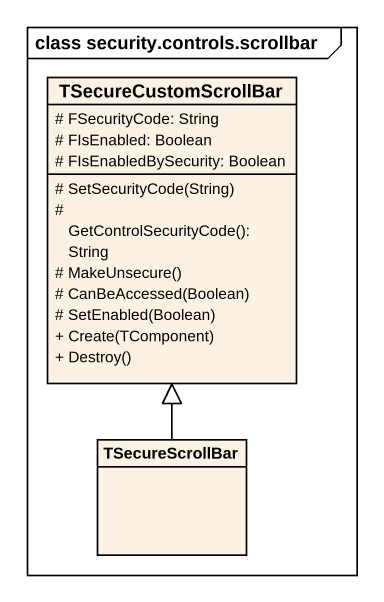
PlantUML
@startuml
mainframe class security.controls.scrollbar
hide circle
hide empty members
skinparam classAttributeIconSize 0
class TSecureCustomScrollBar {
  # FSecurityCode: String
  # FIsEnabled: Boolean
  # FIsEnabledBySecurity: Boolean
  # SetSecurityCode(String)
  # GetControlSecurityCode(): String
  # MakeUnsecure()
  # CanBeAccessed(Boolean)
  # SetEnabled(Boolean)
  + Create(TComponent)
  + Destroy()
}
class TSecureScrollBar
TSecureScrollBar -up-|> TSecureCustomScrollBar
@enduml
